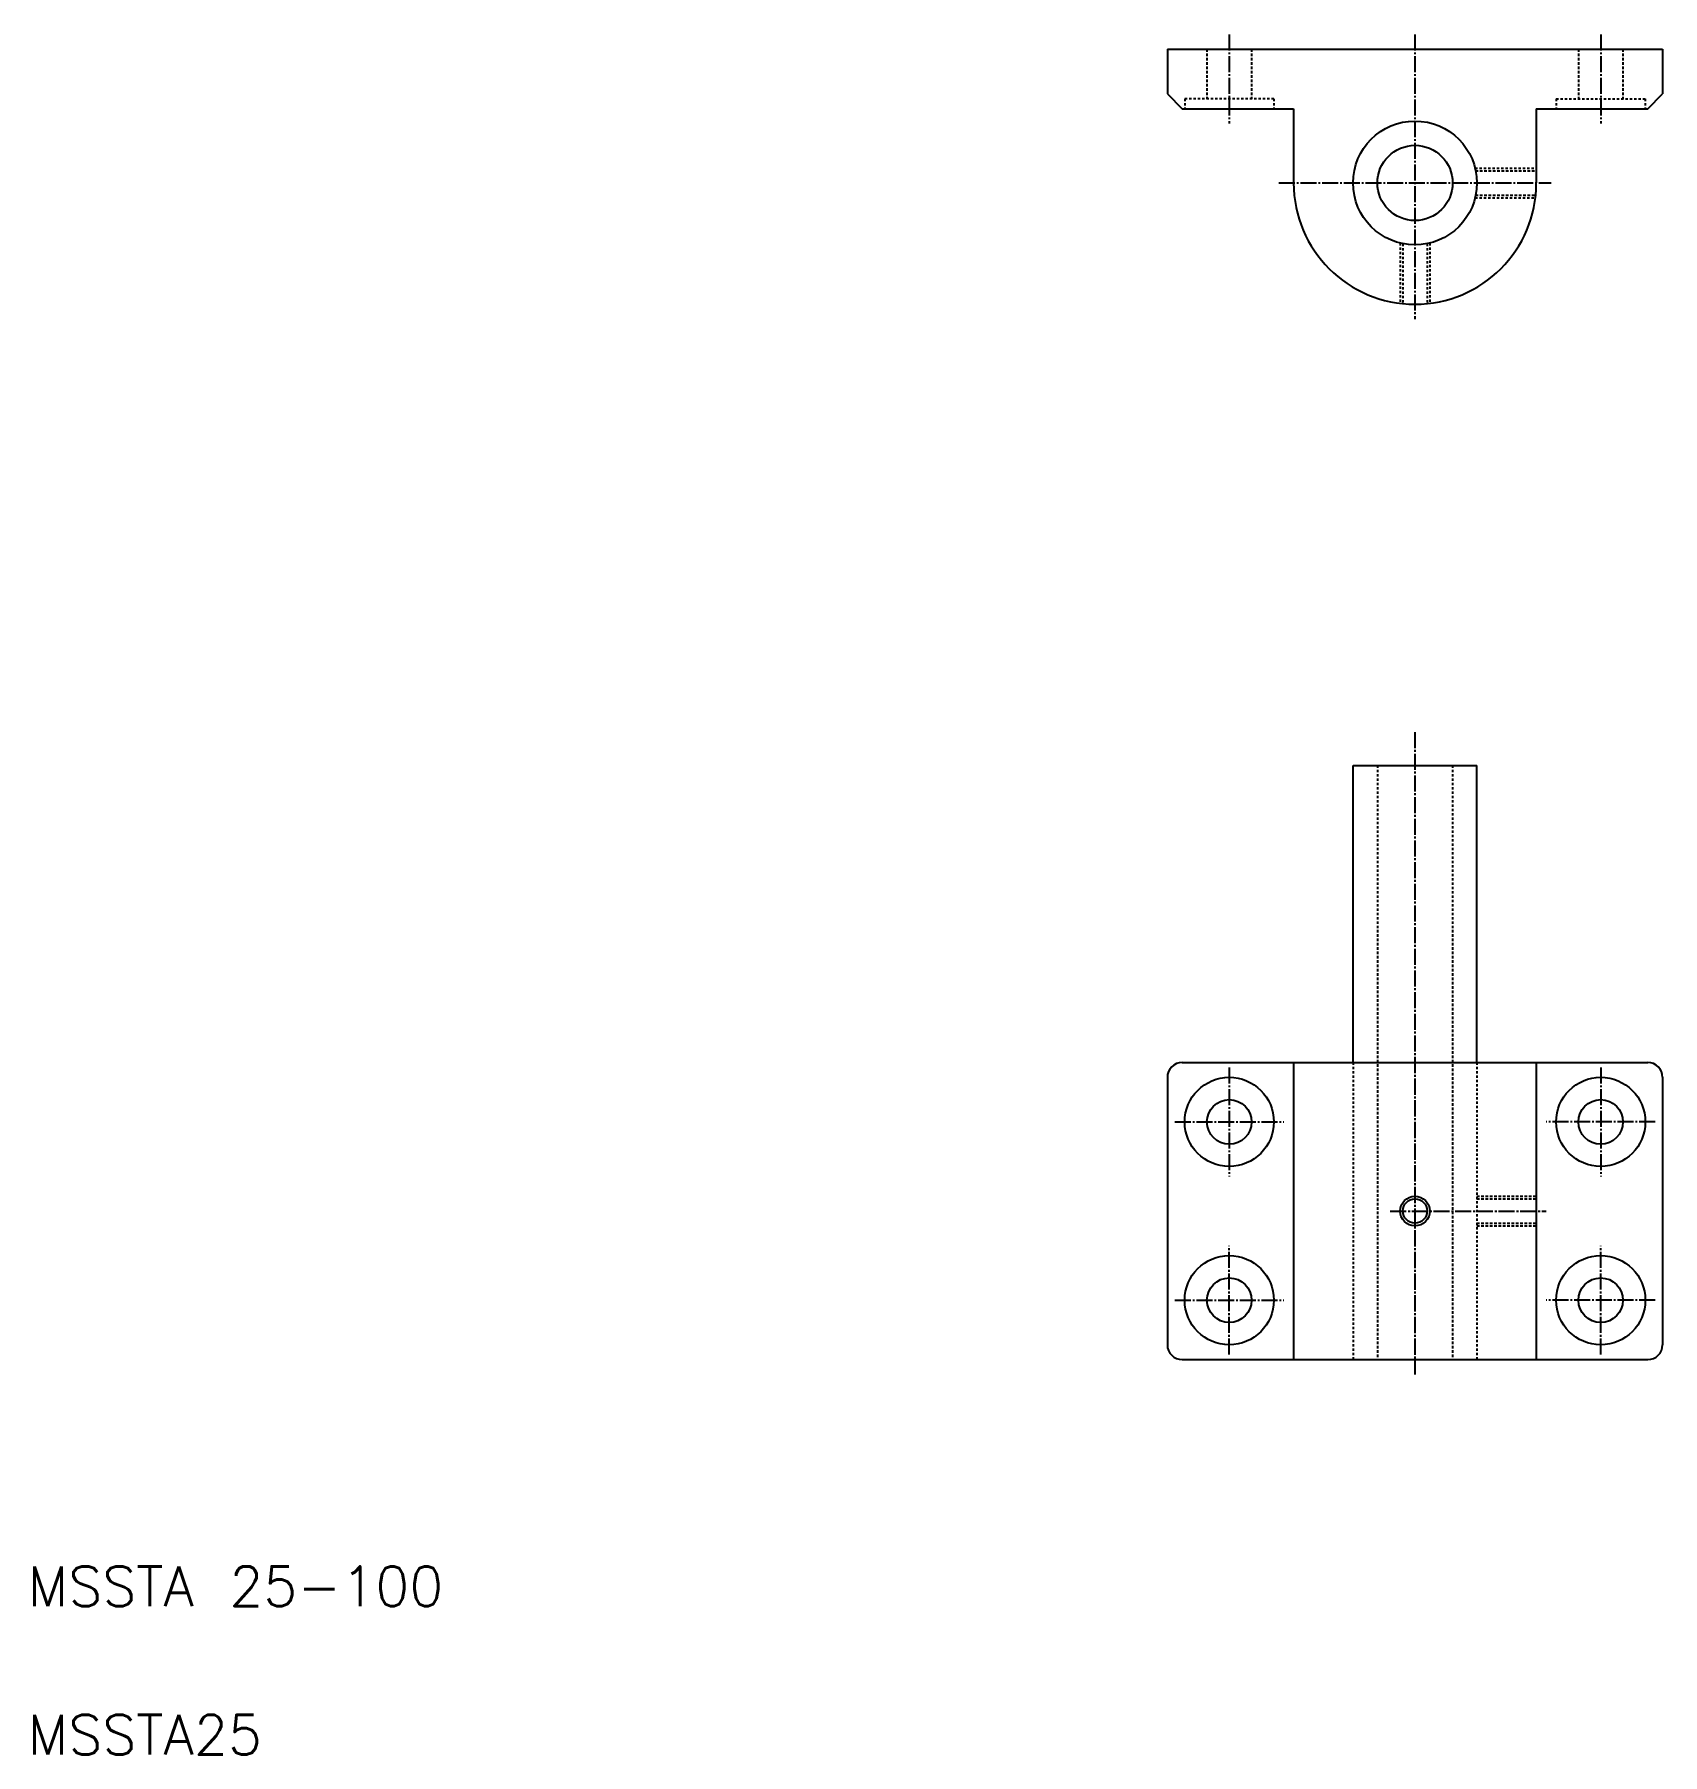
# Model space of a CAD drawing. Extents: x 21 to 350, y 20 to 367.
import ezdxf

# ---------------------------------------------------------------- set-up
doc = ezdxf.new("R2010")
doc.units = 0
doc.header["$LTSCALE"] = 0.25
doc.linetypes.add('CENTER', pattern=[17.5, 13, -1.5, 1.5, -1.5])
doc.linetypes.add('DASHED', pattern=[3.5, 2, -1.5])
doc.layers.get('0').update_dxf_attribs({"linetype": 'CONTINUOUS'})
doc.layers.add('CENTER', color=1, linetype='CENTER')
doc.styles.get("Standard").update_dxf_attribs({"font": 'txt', "bigfont": 'BIGFONT'})

msp = doc.modelspace()

# ---------------------------------------------------------------- linework, layer by layer
for p, q in [((250.13, 364.36), (350.13, 364.36)), ((250.13, 364.36), (250.13, 355.36)), ((350.13, 364.36), (350.13, 355.36)), ((250.13, 355.36), (253.13, 352.36)), ((347.13, 352.36), (350.13, 355.36)), ((253.13, 352.36), (275.63, 352.36)), ((275.63, 352.36), (275.63, 337.36)), ((324.63, 352.36), (324.63, 337.36)), ((324.63, 352.36), (347.13, 352.36)), ((287.63, 219.76), (312.63, 219.76)), ((287.63, 159.76), (287.63, 219.76)), ((312.63, 159.76), (312.63, 219.76)), ((250.13, 156.76), (250.13, 102.76)), ((253.13, 159.76), (347.13, 159.76)), ((275.63, 159.76), (275.63, 99.76)), ((324.63, 159.76), (324.63, 99.76)), ((350.13, 156.76), (350.13, 102.76)), ((253.13, 99.76), (347.13, 99.76)), ((276.63, 99.76), (276.63, 99.76)), ((300.13, 99.76), (300.13, 99.76))]:
    msp.add_line(p, q)
at = {"color": 3, "linetype": 'DASHED'}
for p, q in [((258.13, 364.36), (258.13, 354.36)), ((267.13, 364.36), (267.13, 354.36)), ((333.13, 364.36), (333.13, 354.36)), ((342.13, 364.36), (342.13, 354.36)), ((253.63, 354.36), (253.63, 352.36)), ((271.63, 354.36), (253.63, 354.36)), ((271.63, 354.36), (271.63, 352.36)), ((328.63, 354.36), (346.63, 354.36)), ((328.63, 354.36), (328.63, 352.36)), ((346.63, 354.36), (346.63, 352.36)), ((312.26, 340.36), (324.63, 340.36)), ((312.38, 339.82), (324.63, 339.82)), ((312.26, 334.36), (324.44, 334.36)), ((312.38, 334.9), (324.5, 334.9)), ((297.13, 325.22), (297.13, 313.04)), ((297.67, 325.1), (297.67, 312.98)), ((302.58, 325.1), (302.58, 312.98)), ((303.13, 325.22), (303.13, 313.04)), ((292.53, 219.76), (292.53, 99.76)), ((307.73, 219.76), (307.73, 99.76)), ((287.63, 159.76), (287.63, 99.76)), ((312.63, 159.76), (312.63, 99.76)), ((312.63, 132.76), (324.63, 132.76)), ((312.63, 132.22), (324.63, 132.22)), ((312.63, 127.3), (324.63, 127.3)), ((312.63, 126.76), (324.63, 126.76))]:
    msp.add_line(p, q, dxfattribs=at)
for centre, radius in [((300.13, 337.36), 12.5), ((300.13, 337.36), 7.6), ((262.63, 147.76), 9), ((337.63, 147.76), 9), ((262.63, 147.76), 4.5), ((337.63, 147.76), 4.5), ((300.13, 129.76), 2.46), ((262.63, 111.76), 9), ((337.63, 111.76), 9), ((262.63, 111.76), 4.5), ((337.63, 111.76), 4.5)]:
    msp.add_circle(centre, radius)
at = {"color": 3}
msp.add_circle((300.13, 129.76), 3, dxfattribs=at)
for centre, radius, start, end in [((300.13, 337.36), 24.5, 180, 0), ((253.13, 156.76), 3, 90, 180), ((347.13, 156.76), 3, 0, 90), ((253.13, 102.76), 3, 180, 270), ((347.13, 102.76), 3, 270, 0)]:
    msp.add_arc(centre, radius, start, end)
at = {"layer": 'CENTER', "color": 1, "linetype": 'CENTER'}
for p, q in [((262.63, 367.36), (262.63, 349.36)), ((300.13, 367.36), (300.13, 309.86)), ((337.63, 367.36), (337.63, 349.36)), ((272.63, 337.36), (327.63, 337.36)), ((300.13, 226.49), (300.13, 96.76)), ((262.63, 158.76), (262.63, 136.76)), ((337.63, 158.76), (337.63, 136.76)), ((251.63, 147.76), (273.63, 147.76)), ((348.63, 147.76), (326.63, 147.76)), ((295.13, 129.76), (326.63, 129.76)), ((262.63, 100.76), (262.63, 122.76)), ((337.63, 100.76), (337.63, 122.76)), ((251.63, 111.76), (273.63, 111.76)), ((348.63, 111.76), (326.63, 111.76))]:
    msp.add_line(p, q, dxfattribs=at)

# ---------------------------------------------------------------- texts
for s, p in [('MSSTA 25-100', (20, 50)), ('MSSTA25', (20, 20))]:
    msp.add_text(s, height=8).set_placement(p)

doc.saveas('drawing.dxf')
